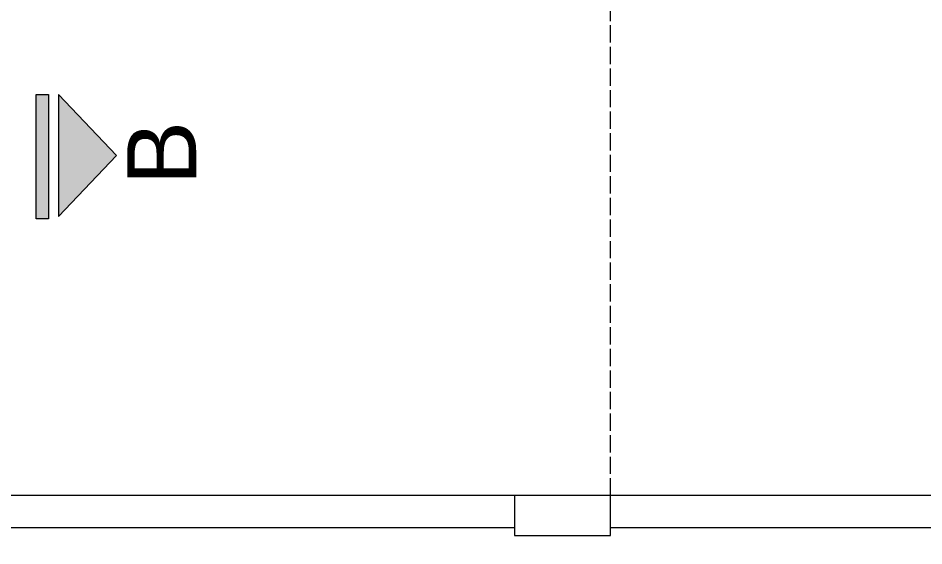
# Model space of a CAD drawing. Header units: metres. Extents: x -2 to 3328848, y -2 to 2725060.
# Drawn here: x 1662996 to 1663052.6, y 1362147 to 1362180.1 of the extents above; entities that cross this region are included whole.
import ezdxf

# ---------------------------------------------------------------- set-up
doc = ezdxf.new("R2010")
doc.units = ezdxf.units.M
doc.linetypes.add('ACAD_ISO02W100', pattern=[15, 12, -3])
doc.layers.get('0').update_dxf_attribs({"color": 253, "lineweight": 0})
for name, color, linetype, lineweight in [('COLUMNA', 253, 'Continuous', 0), ('L.COLUMNA', 253, 'Continuous', 0), ('NOFIJO', 253, 'Continuous', 0)]:
    doc.layers.add(name, color=color, linetype=linetype, lineweight=lineweight)
doc.styles.get("Standard").update_dxf_attribs({"font": 'arial.ttf'})

# ---------------------------------------------------------------- blocks, each defined once
blk = doc.blocks.new('D')
at = {"layer": 'COLUMNA', "ltscale": 0.2}
h = blk.add_hatch(color=256, dxfattribs=at)
h.set_gradient(color1=(0, 0, 26), color2=(0, 0, 0), rotation=30, one_color=1)
h.paths.add_polyline_path([(3167.8001, 1572.4537), (3167.4179, 1572.8181), (3167.0357, 1572.4537)])
h.paths.add_polyline_path([(3167.0357, 1572.3928), (3167.0357, 1572.3145), (3167.8133, 1572.3145), (3167.8133, 1572.3928)])
for p, q in [((3167.4179, 1572.8181), (3167.0357, 1572.4537)), ((3167.4179, 1572.8181), (3167.8001, 1572.4537)), ((3167.0357, 1572.4537), (3167.8001, 1572.4537))]:
    blk.add_line(p, q, dxfattribs=at)
blk.add_lwpolyline([(3167.0357, 1572.3928), (3167.8133, 1572.3928), (3167.8133, 1572.3145), (3167.0357, 1572.3145)], close=True, dxfattribs=at)

msp = doc.modelspace()

# ---------------------------------------------------------------- linework, layer by layer
for p, q in [((1662988.022, 1362148.203), (1663027.022, 1362148.203)), ((1663033.022, 1362148.203), (1663093.022, 1362148.203))]:
    msp.add_line(p, q)
msp.add_lwpolyline([(1663191.022, 1361930.203), (1663191.022, 1362150.203), (1662791.022, 1362150.203), (1662791.022, 1361930.203)], close=True)
at = {"layer": 'L.COLUMNA', "linetype": 'ACAD_ISO02W100', "ltscale": 0.09}
msp.add_line((1663033.022, 1362150.203), (1663033.022, 1362209.308), dxfattribs=at)
at = {"layer": 'NOFIJO', "ltscale": 0.02}
msp.add_lwpolyline([(1663033.022, 1362147.703), (1663033.022, 1362150.203), (1663027.022, 1362150.203), (1663027.022, 1362147.703)], close=True, dxfattribs=at)

# ---------------------------------------------------------------- block references
at = {"layer": 'COLUMNA', "xscale": 10, "yscale": 10, "zscale": 10, "rotation": 270}
msp.add_blockref('D', (1647273.949, 1393845.66), dxfattribs=at)

# ---------------------------------------------------------------- texts
at = {"layer": 'COLUMNA', "ltscale": 0.2}
msp.add_text('B', height=4.315, rotation=90, dxfattribs=at).set_placement((1663007.108, 1362169.627))

doc.saveas('drawing.dxf')
